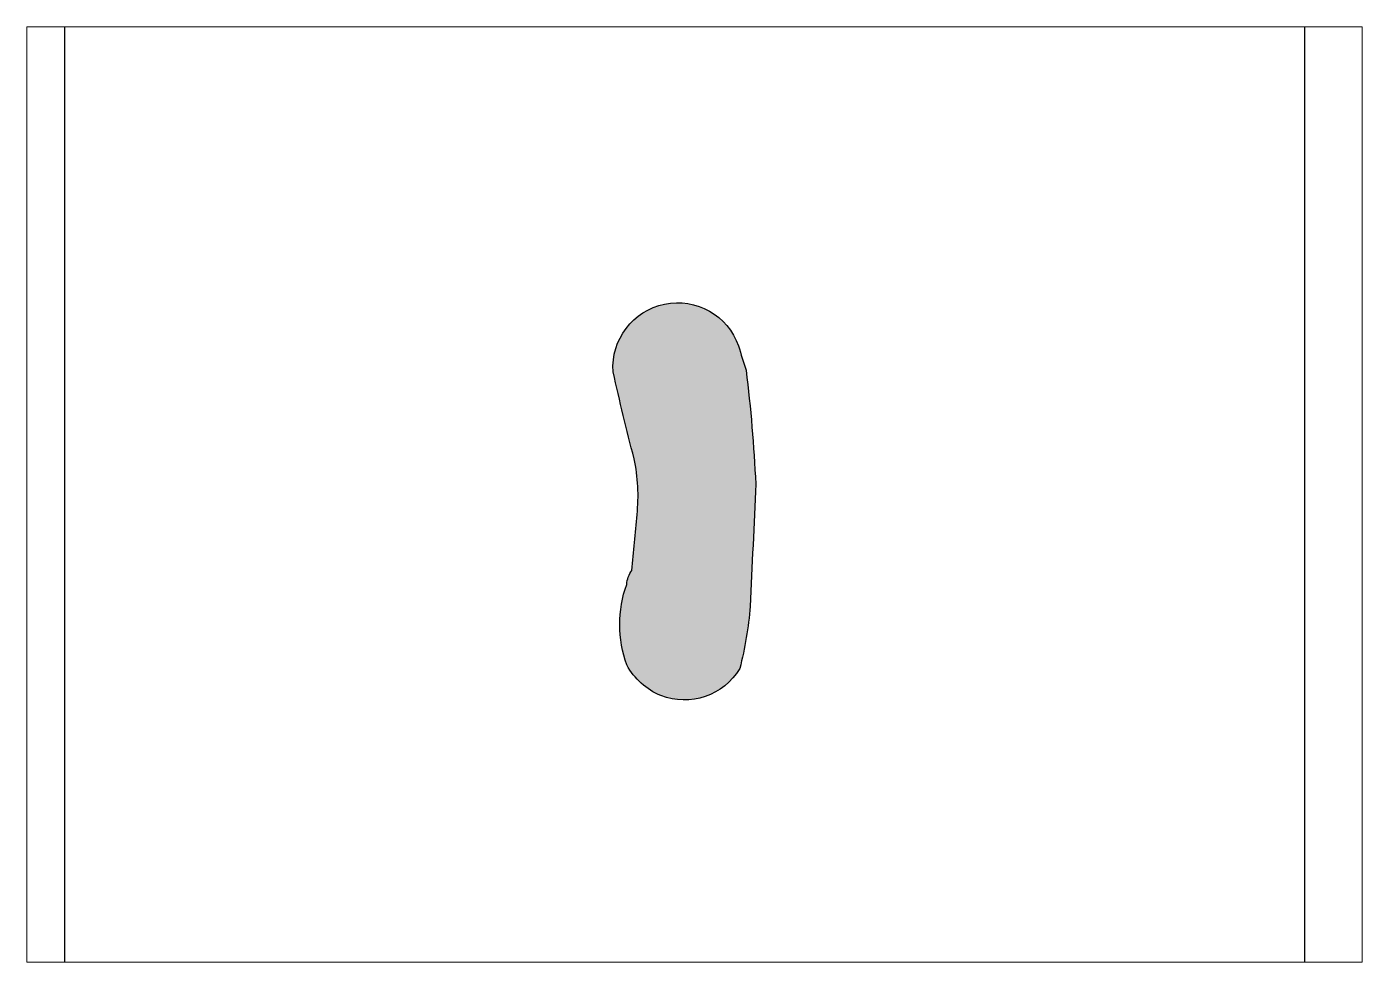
# Paper-space layout 'brazoD' of a CAD drawing. Header units: millimetres. Extents: x 29 to 262, y 20 to 183.
# The model-space entities are those that its viewports show. They can reach past a viewport. Long polylines and large blocks are cut down to what shows.
import ezdxf

# ---------------------------------------------------------------- set-up
doc = ezdxf.new("R2010")
doc.units = ezdxf.units.MM
for name, color, linetype, plot in [('LINEAS', 250, 'Continuous', False), ('noImprimir', 255, 'Continuous', False), ('SOMBRAS', 255, 'Continuous', False)]:
    doc.layers.add(name, color=color, linetype=linetype, plot=plot)

msp = doc.modelspace()

# ---------------------------------------------------------------- hatches: boundary and pattern name
at = {"layer": 'SOMBRAS', "true_color": 0x292a38}
h = msp.add_hatch(dxfattribs=at)
h.set_pattern_fill('ANGLE', color=250, angle=31.97381)
h.set_pattern_definition([(31.973814, (235110.441, -36960.895), (-3.69877842, 5.925307), [5.08, -1.905]), (121.973814, (235110.441, -36960.895), (-5.925307, -3.69877842), [5.08, -1.905])])
h.paths.add_polyline_path([(120769, -77191, -0.081257), (120898, -79680, -0.001064), (120665, -82158, 0.127746), (120439, -82781, 0.172189), (120444, -86368, 0.169929), (121958, -87728, 0.364666), (125468, -86526, 0.041497), (125931, -83760, 0.00116), (126176, -78318, 0.01901), (125748, -73258, -0.006809), (125415, -72175, 0.873788), (119836, -73331, 0.008964)])

# ---------------------------------------------------------------- linework, layer by layer
at = {"layer": 'LINEAS'}
msp.add_lwpolyline([(120769, -77191, -0.008964), (119836, -73331, -0.873788), (125415, -72175, 0.006809), (125748, -73258, -0.01901), (126176, -78318, -0.00116), (125931, -83760, -0.041497), (125468, -86526, -0.364666), (121958, -87728, -0.169929), (120444, -86368, -0.172189), (120439, -82781, -0.127746), (120665, -82158, 0.001064), (120898, -79680, 0.081257)], format="xyb", close=True, dxfattribs=at)
at = {"layer": 'noImprimir', "color": 7, "true_color": 0xffffff}
msp.add_lwpolyline([(95452, -45343), (150585, -45343), (150585, -113677), (95452, -113677)], close=True, dxfattribs=at)

psp = doc.layouts.new('brazoD')

# ---------------------------------------------------------------- viewports
at = {"layer": 'noImprimir', "color": 7, "true_color": 0xffffff}
psp.add_viewport(center=(145.33, 101.83), size=(232.53, 162.9325), view_center_point=(123454.62, -78785.24), view_height=41616.6142, dxfattribs=at)

doc.saveas('drawing.dxf')
